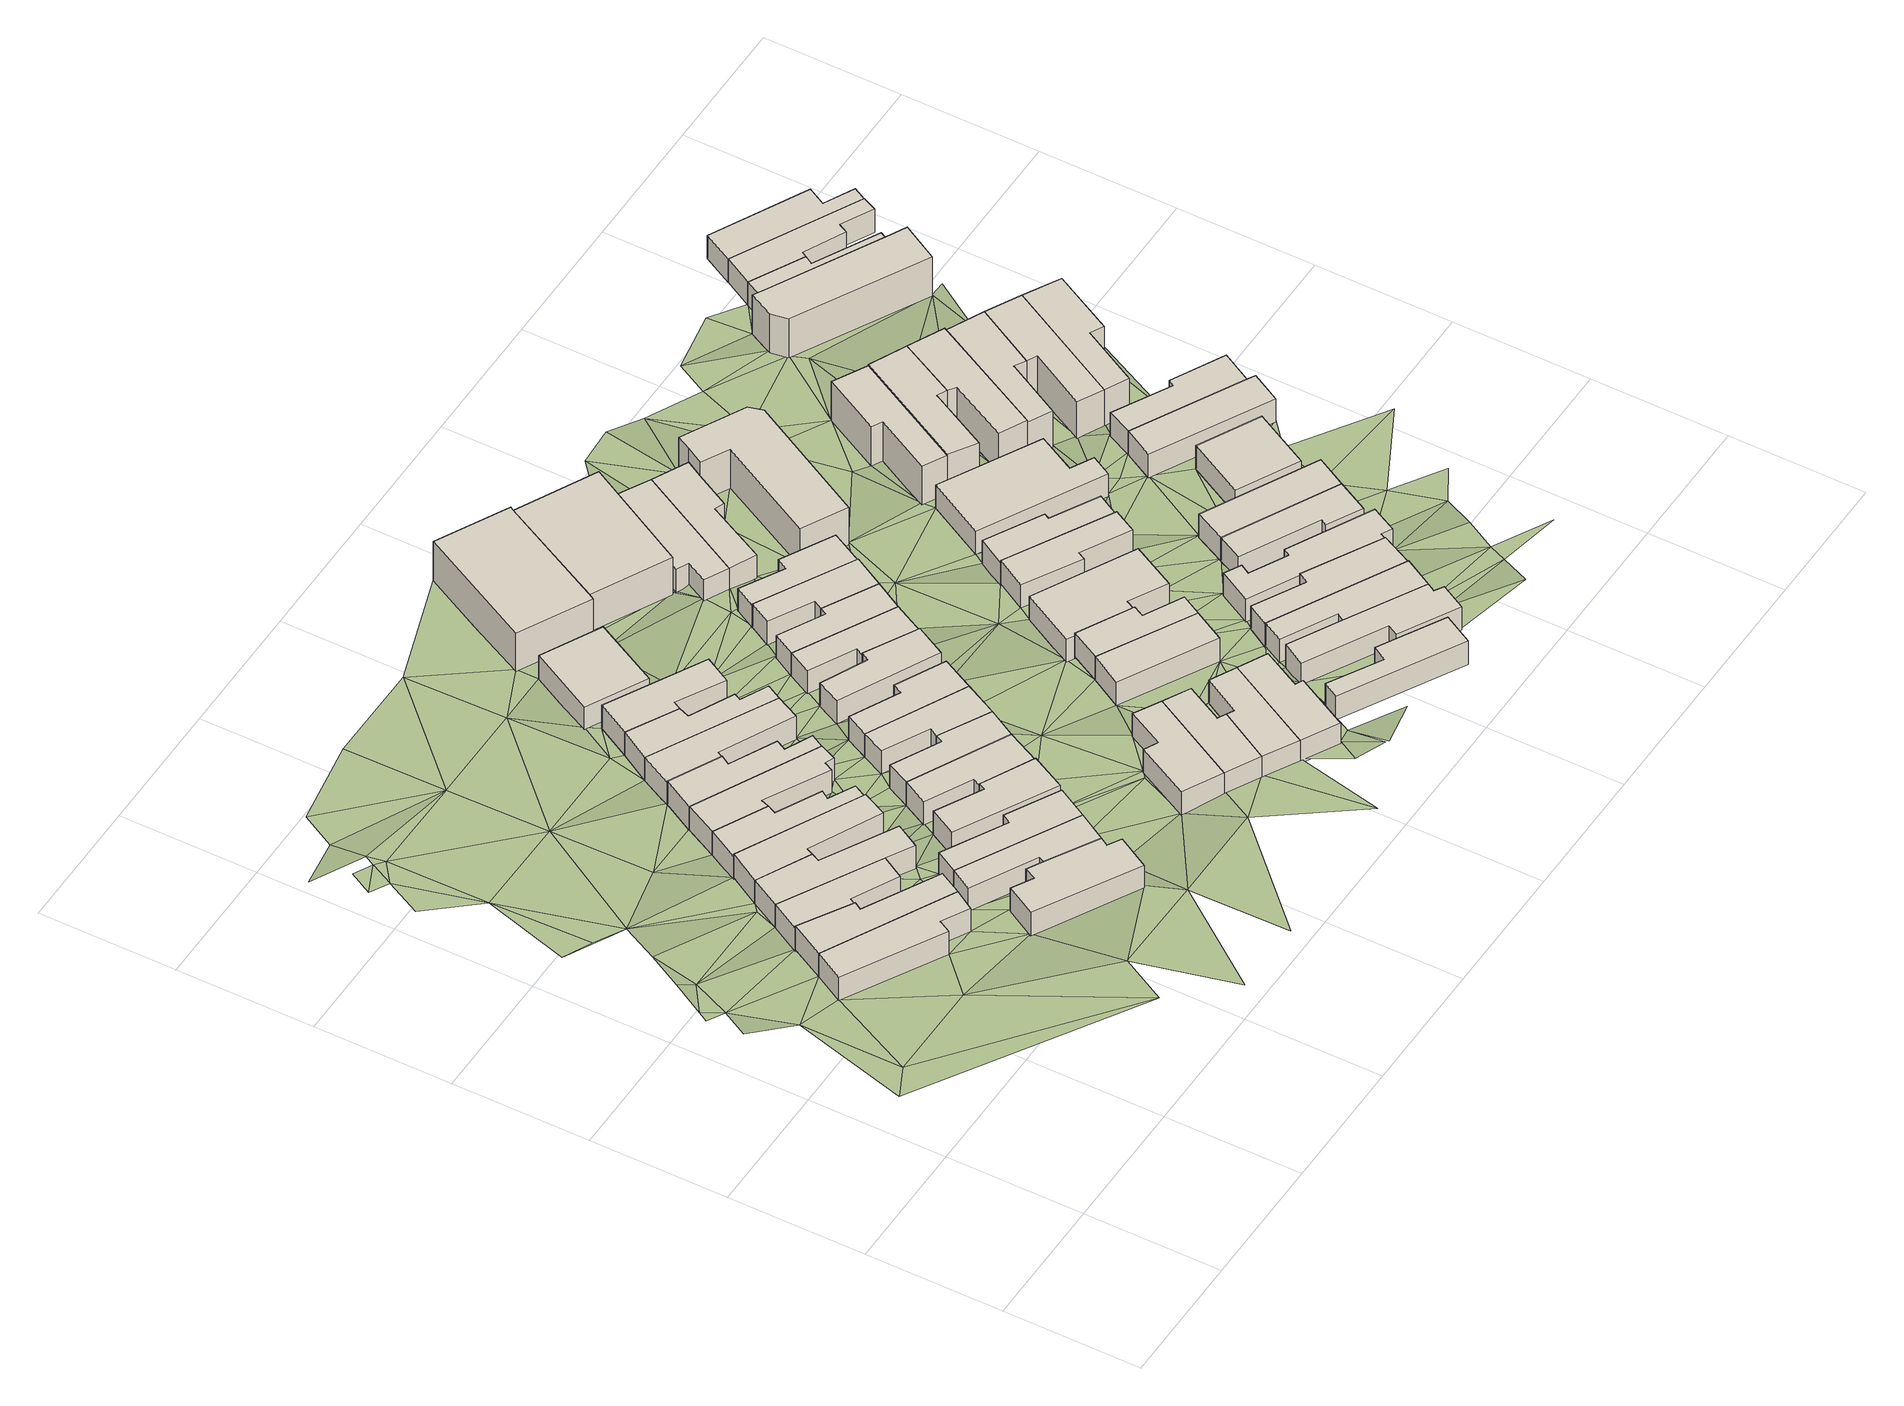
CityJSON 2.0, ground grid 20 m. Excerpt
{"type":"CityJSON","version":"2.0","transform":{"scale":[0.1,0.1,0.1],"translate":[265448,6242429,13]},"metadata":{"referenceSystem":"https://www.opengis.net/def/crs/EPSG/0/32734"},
"CityObjects":{
"building1":{"type":"Building","attributes":{"address":"87 Fenton Road Salt River Cape Town","building":"house","building:levels":1,"building_height":4.1,"plus_code":"4FRW3F97+535","ground_height":16.59,"roof_height":20.69},"geometry":[{"type":"Solid","lod":"1","boundaries":[[[[0,1,2,3]],[[1,4,5,2]],[[4,6,7,5]],[[6,8,9,7]],[[8,10,11,9]],[[10,0,3,11]],[[3,2,5,7,9,11]],[[10,8,6,4,1,0]]]]}]},
"building2":{"type":"Building","attributes":{"address":"85 Fenton Road Salt River Cape Town","building":"house","building:levels":1,"building_height":4.1,"plus_code":"4FRW3F97+546","ground_height":16.59,"roof_height":20.69},"geometry":[{"type":"Solid","lod":"1","boundaries":[[[[1,0,3,2]],[[0,12,13,3]],[[12,14,15,13]],[[14,16,17,15]],[[16,18,19,17]],[[18,1,2,19]],[[2,3,13,15,17,19]],[[18,16,14,12,0,1]]]]}]},
"building3":{"type":"Building","attributes":{"address":"83 Fenton Road Salt River Cape Town","building":"house","building:levels":1,"building_height":4.1,"plus_code":"4FRW3F97+54J","ground_height":16.18,"roof_height":20.28},"geometry":[{"type":"Solid","lod":"1","boundaries":[[[[20,21,22,23]],[[21,24,25,22]],[[24,26,27,25]],[[26,28,29,27]],[[28,30,31,29]],[[30,20,23,31]],[[23,22,25,27,29,31]],[[30,28,26,24,21,20]]]]}]},
"building4":{"type":"Building","attributes":{"address":"81 Fenton Road Salt River Cape Town","building":"house","building:levels":1,"building_height":4.1,"plus_code":"4FRW3F97+54V","ground_height":16.18,"roof_height":20.28},"geometry":[{"type":"Solid","lod":"1","boundaries":[[[[30,28,29,31]],[[28,32,33,29]],[[32,34,35,33]],[[34,36,37,35]],[[36,38,39,37]],[[38,40,41,39]],[[40,30,31,41]],[[31,29,33,35,37,39,41]],[[40,38,36,34,32,28,30]]]]}]},
"building5":{"type":"Building","attributes":{"address":"79 Fenton Road Salt River Cape Town","building":"house","building:levels":1,"building_height":4.1,"plus_code":"4FRW3F97+648","ground_height":16.18,"roof_height":20.28},"geometry":[{"type":"Solid","lod":"1","boundaries":[[[[40,38,39,41]],[[38,42,43,39]],[[42,44,45,43]],[[44,46,47,45]],[[46,48,49,47]],[[48,40,41,49]],[[41,39,43,45,47,49]],[[48,46,44,42,38,40]]]]}]},
"building6":{"type":"Building","attributes":{"address":"Goldsmith Road Salt River Cape Town","building":"house","building:levels":1,"building_height":4.1,"plus_code":"4FRW3F97+35W","ground_height":16.26,"roof_height":20.36},"geometry":[{"type":"Solid","lod":"1","boundaries":[[[[50,51,52,53]],[[51,54,55,52]],[[54,56,57,55]],[[56,58,59,57]],[[58,60,61,59]],[[60,62,63,61]],[[62,64,65,63]],[[64,66,67,65]],[[66,50,53,67]],[[53,52,55,57,59,61,63,65,67]],[[66,64,62,60,58,56,54,51,50]]]]}]},
"building7":{"type":"Building","attributes":{"address":"77 Fenton Road Salt River Cape Town","building":"house","building:levels":1,"building_height":4.1,"plus_code":"4FRW3F97+64Q","ground_height":15.74,"roof_height":19.84},"geometry":[{"type":"Solid","lod":"1","boundaries":[[[[68,69,70,71]],[[69,72,73,70]],[[72,74,75,73]],[[74,76,77,75]],[[76,78,79,77]],[[78,80,81,79]],[[80,82,83,81]],[[82,68,71,83]],[[71,70,73,75,77,79,81,83]],[[82,80,78,76,74,72,69,68]]]]}]},
"building8":{"type":"Building","attributes":{"address":"Goldsmith Road Salt River Cape Town","building":"house","building:levels":1,"building_height":4.1,"plus_code":"4FRW3F97+45G","ground_height":16.26,"roof_height":20.36},"geometry":[{"type":"Solid","lod":"1","boundaries":[[[[50,84,85,53]],[[84,86,87,85]],[[86,88,89,87]],[[88,90,91,89]],[[90,51,52,91]],[[51,50,53,52]],[[53,85,87,89,91,52]],[[51,90,88,86,84,50]]]]}]},
"building9":{"type":"Building","attributes":{"address":"Goldsmith Road Salt River Cape Town","building":"house","building:levels":1,"building_height":4.1,"plus_code":"4FRW3F97+45Q","ground_height":16.26,"roof_height":20.36},"geometry":[{"type":"Solid","lod":"1","boundaries":[[[[86,84,85,87]],[[84,92,93,85]],[[92,94,95,93]],[[94,96,97,95]],[[96,98,99,97]],[[98,86,87,99]],[[87,85,93,95,97,99]],[[98,96,94,92,84,86]]]]}]},
"building10":{"type":"Building","attributes":{"address":"75 Fenton Road Salt River Cape Town","building":"house","building:levels":1,"building_height":4.1,"plus_code":"4FRW3F97+752","ground_height":15.74,"roof_height":19.84},"geometry":[{"type":"Solid","lod":"1","boundaries":[[[[100,82,83,101]],[[82,80,81,83]],[[80,102,103,81]],[[102,104,105,103]],[[104,106,107,105]],[[106,108,109,107]],[[108,110,111,109]],[[110,100,101,111]],[[101,83,81,103,105,107,109,111]],[[110,108,106,104,102,80,82,100]]]]}]},
"building11":{"type":"Building","attributes":{"address":"73 Fenton Road Salt River Cape Town","building":"house","building:levels":1,"building_height":4.1,"plus_code":"4FRW3F97+756","ground_height":15.64,"roof_height":19.74},"geometry":[{"type":"Solid","lod":"1","boundaries":[[[[112,113,114,115]],[[113,116,117,114]],[[116,118,119,117]],[[118,120,121,119]],[[120,122,123,121]],[[122,124,125,123]],[[124,126,127,125]],[[126,112,115,127]],[[115,114,117,119,121,123,125,127]],[[126,124,122,120,118,116,113,112]]]]}]},
"building12":{"type":"Building","attributes":{"address":"80 Goldsmith Road Salt River Cape Town","building":"house","building:levels":1,"building_height":4.1,"plus_code":"4FRW3F97+562","ground_height":16.26,"roof_height":20.36},"geometry":[{"type":"Solid","lod":"1","boundaries":[[[[128,129,130,131]],[[129,132,133,130]],[[132,134,135,133]],[[134,136,137,135]],[[136,138,139,137]],[[138,128,131,139]],[[131,130,133,135,137,139]],[[138,136,134,132,129,128]]]]}]},
"building13":{"type":"Building","attributes":{"address":"71 Fenton Road Salt River Cape Town","building":"house","building:levels":1,"building_height":4.1,"plus_code":"4FRW3F97+75M","ground_height":15.36,"roof_height":19.46},"geometry":[{"type":"Solid","lod":"1","boundaries":[[[[140,141,142,143]],[[141,144,145,142]],[[144,146,147,145]],[[146,148,149,147]],[[148,150,151,149]],[[150,140,143,151]],[[143,142,145,147,149,151]],[[150,148,146,144,141,140]]]]}]},
"building14":{"type":"Building","attributes":{"address":"78 Goldsmith Road Salt River Cape Town","building":"house","building:levels":1,"building_height":4.1,"plus_code":"4FRW3F97+56F","ground_height":16.01,"roof_height":20.11},"geometry":[{"type":"Solid","lod":"1","boundaries":[[[[152,153,154,155]],[[153,156,157,154]],[[156,158,159,157]],[[158,160,161,159]],[[160,162,163,161]],[[162,152,155,163]],[[155,154,157,159,161,163]],[[162,160,158,156,153,152]]]]}]},
"building15":{"type":"Building","attributes":{"address":"69 Fenton Road Salt River Cape Town","building":"house","building:levels":1,"building_height":4.1,"plus_code":"4FRW3F97+75W","ground_height":15.36,"roof_height":19.46},"geometry":[{"type":"Solid","lod":"1","boundaries":[[[[150,148,149,151]],[[148,164,165,149]],[[164,166,167,165]],[[166,168,169,167]],[[168,170,171,169]],[[170,172,173,171]],[[172,174,175,173]],[[174,150,151,175]],[[151,149,165,167,169,171,173,175]],[[174,172,170,168,166,164,148,150]]]]}]},
"building16":{"type":"Building","attributes":{"address":"76 Goldsmith Road Salt River Cape Town","building":"house","building:levels":1,"building_height":4.1,"plus_code":"4FRW3F97+56W","ground_height":16.01,"roof_height":20.11},"geometry":[{"type":"Solid","lod":"1","boundaries":[[[[153,176,177,154]],[[176,178,179,177]],[[178,180,181,179]],[[180,182,183,181]],[[182,156,157,183]],[[156,153,154,157]],[[154,177,179,181,183,157]],[[156,182,180,178,176,153]]]]}]},
"building17":{"type":"Building","attributes":{"address":"67 Fenton Road Salt River Cape Town","building":"house","building:levels":1,"building_height":4.1,"plus_code":"4FRW3F97+859","ground_height":15.36,"roof_height":19.46},"geometry":[{"type":"Solid","lod":"1","boundaries":[[[[174,172,173,175]],[[172,184,185,173]],[[184,186,187,185]],[[186,188,189,187]],[[188,190,191,189]],[[190,174,175,191]],[[175,173,185,187,189,191]],[[190,188,186,184,172,174]]]]}]},
"building18":{"type":"Building","attributes":{"address":"74 Goldsmith Road Salt River Cape Town","building":"house","building:levels":1,"building_height":4.1,"plus_code":"4FRW3F97+665","ground_height":16.01,"roof_height":20.11},"geometry":[{"type":"Solid","lod":"1","boundaries":[[[[176,192,193,177]],[[192,194,195,193]],[[194,196,197,195]],[[196,198,199,197]],[[198,178,179,199]],[[178,176,177,179]],[[177,193,195,197,199,179]],[[178,198,196,194,192,176]]]]}]},
"building19":{"type":"Building","attributes":{"address":"65 Fenton Road Salt River Cape Town","building":"house","building:levels":1,"building_height":4.1,"plus_code":"4FRW3F97+955","ground_height":14.76,"roof_height":18.86},"geometry":[{"type":"Solid","lod":"1","boundaries":[[[[200,201,202,203]],[[201,204,205,202]],[[204,206,207,205]],[[206,200,203,207]],[[203,202,205,207]],[[206,204,201,200]]]]}]},
"building20":{"type":"Building","attributes":{"address":"29 Dryden Street Salt River Cape Town","building":"house","building:levels":1,"building_height":4.1,"plus_code":"4FRW3F97+37W","ground_height":16.03,"roof_height":20.13},"geometry":[{"type":"Solid","lod":"1","boundaries":[[[[208,209,210,211]],[[209,212,213,210]],[[212,214,215,213]],[[214,216,217,215]],[[216,218,219,217]],[[218,208,211,219]],[[211,210,213,215,217,219]],[[218,216,214,212,209,208]]]]}]},
"building21":{"type":"Building","attributes":{"address":"72 Goldsmith Road Salt River Cape Town","building":"house","building:levels":1,"building_height":4.1,"plus_code":"4FRW3F97+67C","ground_height":16.01,"roof_height":20.11},"geometry":[{"type":"Solid","lod":"1","boundaries":[[[[192,220,221,193]],[[220,222,223,221]],[[222,224,225,223]],[[224,226,227,225]],[[226,194,195,227]],[[194,192,193,195]],[[193,221,223,225,227,195]],[[194,226,224,222,220,192]]]]}]},
"building22":{"type":"Building","attributes":{"address":"31 Dryden Street Salt River Cape Town","building":"house","building:levels":1,"building_height":4.1,"plus_code":"4FRW3F97+38R","ground_height":16.03,"roof_height":20.13},"geometry":[{"type":"Solid","lod":"1","boundaries":[[[[208,228,229,211]],[[228,230,231,229]],[[230,232,233,231]],[[232,234,235,233]],[[234,209,210,235]],[[209,208,211,210]],[[211,229,231,233,235,210]],[[209,234,232,230,228,208]]]]}]},
"building23":{"type":"Building","attributes":{"address":"70 Goldsmith Road Salt River Cape Town","building":"house","building:levels":1,"building_height":4.1,"plus_code":"4FRW3F97+67V","ground_height":15.64,"roof_height":19.74},"geometry":[{"type":"Solid","lod":"1","boundaries":[[[[236,237,238,239]],[[237,240,241,238]],[[240,242,243,241]],[[242,244,245,243]],[[244,246,247,245]],[[246,236,239,247]],[[239,238,241,243,245,247]],[[246,244,242,240,237,236]]]]}]},
"building24":{"type":"Building","attributes":{"address":"33 Dryden Street Salt River Cape Town","building":"house","building:levels":1,"building_height":4.1,"plus_code":"4FRW3F97+38G","ground_height":16.03,"roof_height":20.13},"geometry":[{"type":"Solid","lod":"1","boundaries":[[[[228,248,249,229]],[[248,250,251,249]],[[250,252,253,251]],[[252,254,255,253]],[[254,230,231,255]],[[230,228,229,231]],[[229,249,251,253,255,231]],[[230,254,252,250,248,228]]]]}]},
"building25":{"type":"Building","attributes":{"address":"68 Goldsmith Road Salt River Cape Town","building":"house","building:levels":1,"building_height":4.1,"plus_code":"4FRW3F97+778","ground_height":15.24,"roof_height":19.34},"geometry":[{"type":"Solid","lod":"1","boundaries":[[[[256,257,258,259]],[[257,260,261,258]],[[260,262,263,261]],[[262,264,265,263]],[[264,266,267,265]],[[266,256,259,267]],[[259,258,261,263,265,267]],[[266,264,262,260,257,256]]]]}]},
"building26":{"type":"Building","attributes":{"address":"Fenton Mews 46 Fenton Road Salt River Cape Town","building":"apartments","building:levels":2,"building:flats":"4","building_height":6.9,"plus_code":"4FRW3F97+C68","ground_height":14.24,"roof_height":21.14},"geometry":[{"type":"Solid","lod":"1","boundaries":[[[[268,269,270,271]],[[269,272,273,270]],[[272,274,275,273]],[[274,276,277,275]],[[276,278,279,277]],[[278,268,271,279]],[[271,270,273,275,277,279]],[[278,276,274,272,269,268]]]]}]},
"building27":{"type":"Building","attributes":{"address":"35 Dryden Street Salt River Cape Town","building":"house","building:levels":1,"building_height":4.1,"plus_code":"4FRW3F97+39C","ground_height":16,"roof_height":20.1},"geometry":[{"type":"Solid","lod":"1","boundaries":[[[[248,280,281,249]],[[280,282,283,281]],[[282,284,285,283]],[[284,286,287,285]],[[286,250,251,287]],[[250,248,249,251]],[[249,281,283,285,287,251]],[[250,286,284,282,280,248]]]]}]},
"building28":{"type":"Building","attributes":{"address":"66 Goldsmith Road Salt River Cape Town","building":"house","building:levels":1,"building_height":4.1,"plus_code":"4FRW3F97+77H","ground_height":15.24,"roof_height":19.34},"geometry":[{"type":"Solid","lod":"1","boundaries":[[[[257,288,289,258]],[[288,290,291,289]],[[290,292,293,291]],[[292,294,295,293]],[[294,260,261,295]],[[260,257,258,261]],[[258,289,291,293,295,261]],[[260,294,292,290,288,257]]]]}]},
"building29":{"type":"Building","attributes":{"address":"73 Goldsmith Road Salt River Cape Town","building":"house","building:levels":1,"building_height":4.1,"plus_code":"4FRW3F97+49J","ground_height":16,"roof_height":20.1},"geometry":[{"type":"Solid","lod":"1","boundaries":[[[[296,297,298,299]],[[297,300,301,298]],[[300,302,303,301]],[[302,296,299,303]],[[299,298,301,303]],[[302,300,297,296]]]]}]},
"building30":{"type":"Building","attributes":{"address":"64 Goldsmith Road Salt River Cape Town","building":"house","building:levels":1,"building_height":4.1,"plus_code":"4FRW3F97+78R","ground_height":15.24,"roof_height":19.34},"geometry":[{"type":"Solid","lod":"1","boundaries":[[[[288,304,305,289]],[[304,306,307,305]],[[306,308,309,307]],[[308,310,311,309]],[[310,290,291,311]],[[290,288,289,291]],[[289,305,307,309,311,291]],[[290,310,308,306,304,288]]]]}]},
"building31":{"type":"Building","attributes":{"address":"48 Fenton Road Salt River Cape Town","building":"yes","building:levels":2,"building_height":6.9,"plus_code":"4FRW3F97+97W","ground_height":14.1,"roof_height":21},"geometry":[{"type":"Solid","lod":"1","boundaries":[[[[312,313,314,315]],[[313,316,317,314]],[[316,318,319,317]],[[318,312,315,319]],[[315,314,317,319]],[[318,316,313,312]]]]}]},
"building32":{"type":"Building","attributes":{"address":"71 Goldsmith Road Salt River Cape Town","building":"house","building:levels":1,"building_height":4.1,"plus_code":"4FRW3F97+49V","ground_height":16,"roof_height":20.1},"geometry":[{"type":"Solid","lod":"1","boundaries":[[[[320,296,299,321]],[[296,302,303,299]],[[302,322,323,303]],[[322,324,325,323]],[[324,326,327,325]],[[326,320,321,327]],[[321,299,303,323,325,327]],[[326,324,322,302,296,320]]]]}]},
"building33":{"type":"Building","attributes":{"address":"62 Goldsmith Road Salt River Cape Town","building":"house","building:levels":1,"building_height":4.1,"plus_code":"4FRW3F97+883","ground_height":14.9,"roof_height":19},"geometry":[{"type":"Solid","lod":"1","boundaries":[[[[328,329,330,331]],[[329,332,333,330]],[[332,334,335,333]],[[334,336,337,335]],[[336,338,339,337]],[[338,328,331,339]],[[331,330,333,335,337,339]],[[338,336,334,332,329,328]]]]}]},
"building34":{"type":"Building","attributes":{"address":"Kingsley Road Salt River Cape Town","building":"house","building:levels":1,"building_height":4.1,"plus_code":"4FRW3F97+2CM","ground_height":16.42,"roof_height":20.52},"geometry":[{"type":"Solid","lod":"1","boundaries":[[[[340,341,342,343]],[[341,344,345,342]],[[344,346,347,345]],[[346,348,349,347]],[[348,350,351,349]],[[350,340,343,351]],[[343,342,345,347,349,351]],[[350,348,346,344,341,340]]]]}]},
"building35":{"type":"Building","attributes":{"address":"50 Fenton Road Salt River Cape Town","building":"house","building:levels":1,"building_height":4.1,"plus_code":"4FRW3F97+98C","ground_height":14.62,"roof_height":18.72},"geometry":[{"type":"Solid","lod":"1","boundaries":[[[[352,353,354,355]],[[353,356,357,354]],[[356,358,359,357]],[[358,360,361,359]],[[360,362,363,361]],[[362,352,355,363]],[[355,354,357,359,361,363]],[[362,360,358,356,353,352]]]]}]},
"building36":{"type":"Building","attributes":{"address":"67 Goldsmith Road Salt River Cape Town","building":"house","building:levels":1,"building_height":4.1,"plus_code":"4FRW3F97+59V","ground_height":15.48,"roof_height":19.58},"geometry":[{"type":"Solid","lod":"1","boundaries":[[[[364,365,366,367]],[[365,368,369,366]],[[368,370,371,369]],[[370,372,373,371]],[[372,374,375,373]],[[374,376,377,375]],[[376,364,367,377]],[[367,366,369,371,373,375,377]],[[376,374,372,370,368,365,364]]]]}]},
"building37":{"type":"Building","attributes":{"address":"82 Kingsley Road Salt River Cape Town","building":"house","building:levels":1,"building_height":4.1,"plus_code":"4FRW3F97+3C7","ground_height":16,"roof_height":20.1},"geometry":[{"type":"Solid","lod":"1","boundaries":[[[[378,379,380,381]],[[379,382,383,380]],[[382,384,385,383]],[[384,386,387,385]],[[386,388,389,387]],[[388,390,391,389]],[[390,392,393,391]],[[392,394,395,393]],[[394,378,381,395]],[[381,380,383,385,387,389,391,393,395]],[[394,392,390,388,386,384,382,379,378]]]]}]},
"building38":{"type":"Building","attributes":{"address":"52 Fenton Road Salt River Cape Town","building":"house","building:levels":1,"building_height":4.1,"plus_code":"4FRW3F97+988","ground_height":14.62,"roof_height":18.72},"geometry":[{"type":"Solid","lod":"1","boundaries":[[[[396,352,355,397]],[[352,362,363,355]],[[362,398,399,363]],[[398,400,401,399]],[[400,402,403,401]],[[402,404,405,403]],[[404,396,397,405]],[[397,355,363,399,401,403,405]],[[404,402,400,398,362,352,396]]]]}]},
"building39":{"type":"Building","attributes":{"address":"80 Kingsley Road Salt River Cape Town","building":"house","building:levels":1,"building_height":4.1,"plus_code":"4FRW3F97+3CM","ground_height":16,"roof_height":20.1},"geometry":[{"type":"Solid","lod":"1","boundaries":[[[[406,407,408,409]],[[407,410,411,408]],[[410,412,413,411]],[[412,379,380,413]],[[379,378,381,380]],[[378,406,409,381]],[[409,408,411,413,380,381]],[[378,379,412,410,407,406]]]]}]},
"building40":{"type":"Building","attributes":{"address":"Goldsmith Road Salt River Cape Town","building":"house","building:levels":1,"building_height":4.1,"plus_code":"4FRW3F97+695","ground_height":15.48,"roof_height":19.58},"geometry":[{"type":"Solid","lod":"1","boundaries":[[[[414,415,416,417]],[[415,418,419,416]],[[418,420,421,419]],[[420,422,423,421]],[[422,424,425,423]],[[424,414,417,425]],[[417,416,419,421,423,425]],[[424,422,420,418,415,414]]]]}]},
"building41":{"type":"Building","attributes":{"address":"78 Kingsley Road Salt River Cape Town","building":"house","building:levels":1,"building_height":4.1,"plus_code":"4FRW3F97+3CX","ground_height":15.83,"roof_height":19.93},"geometry":[{"type":"Solid","lod":"1","boundaries":[[[[426,427,428,429]],[[427,430,431,428]],[[430,432,433,431]],[[432,434,435,433]],[[434,436,437,435]],[[436,426,429,437]],[[429,428,431,433,435,437]],[[436,434,432,430,427,426]]]]}]},
"building42":{"type":"Building","attributes":{"address":"Goldsmith Road Salt River Cape Town","building":"house","building:levels":1,"building_height":4.1,"plus_code":"4FRW3F97+6C7","ground_height":14.88,"roof_height":18.98},"geometry":[{"type":"Solid","lod":"1","boundaries":[[[[438,439,440,441]],[[439,442,443,440]],[[442,444,445,443]],[[444,446,447,445]],[[446,448,449,447]],[[448,438,441,449]],[[441,440,443,445,447,449]],[[448,446,444,442,439,438]]]]}]},
"building43":{"type":"Building","attributes":{"address":"Crown Butchery 58 Goldsmith Road Salt River 7925 Salt River, Cape Town","building":"commercial","building:levels":2,"building_height":6.9,"plus_code":"4FRW3F97+89V","ground_height":14.17,"roof_height":21.07},"geometry":[{"type":"Solid","lod":"1","boundaries":[[[[450,451,452,453]],[[451,454,455,452]],[[454,456,457,455]],[[456,458,459,457]],[[458,460,461,459]],[[460,462,463,461]],[[462,464,465,463]],[[464,450,453,465]],[[453,452,455,457,459,461,463,465]],[[464,462,460,458,456,454,451,450]]]]}]},
"building44":{"type":"Building","attributes":{"address":"76 Kingsley Road Salt River Cape Town","building":"house","building:levels":1,"building_height":4.1,"plus_code":"4FRW3F97+4F6","ground_height":15.47,"roof_height":19.57},"geometry":[{"type":"Solid","lod":"1","boundaries":[[[[466,467,468,469]],[[467,470,471,468]],[[470,472,473,471]],[[472,474,475,473]],[[474,476,477,475]],[[476,478,479,477]],[[478,480,481,479]],[[480,482,483,481]],[[482,484,485,483]],[[484,486,487,485]],[[486,466,469,487]],[[469,468,471,473,475,477,479,481,483,485,487]],[[486,484,482,480,478,476,474,472,470,467,466]]]]}]},
"building45":{"type":"Building","attributes":{"address":"61 Goldsmith Road Salt River Cape Town","building":"house","building:levels":1,"building_height":4.1,"plus_code":"4FRW3F97+6CP","ground_height":14.88,"roof_height":18.98},"geometry":[{"type":"Solid","lod":"1","boundaries":[[[[488,489,490,491]],[[489,492,493,490]],[[492,494,495,493]],[[494,496,497,495]],[[496,498,499,497]],[[498,488,491,499]],[[491,490,493,495,497,499]],[[498,496,494,492,489,488]]]]}]},
"building46":{"type":"Building","attributes":{"address":"74 Kingsley Road Salt River Cape Town","building":"house","building:levels":1,"building_height":4.1,"plus_code":"4FRW3F97+4FG","ground_height":15.47,"roof_height":19.57},"geometry":[{"type":"Solid","lod":"1","boundaries":[[[[500,501,502,503]],[[501,504,505,502]],[[504,506,507,505]],[[506,508,509,507]],[[508,510,511,509]],[[510,500,503,511]],[[503,502,505,507,509,511]],[[510,508,506,504,501,500]]]]}]},
"building47":{"type":"Building","attributes":{"address":"72 Kingsley Road Salt River Cape Town","building":"house","building:levels":1,"building_height":4.1,"plus_code":"4FRW3F97+4FW","ground_height":15.47,"roof_height":19.57},"geometry":[{"type":"Solid","lod":"1","boundaries":[[[[501,500,503,502]],[[500,512,513,503]],[[512,514,515,513]],[[514,501,502,515]],[[502,503,513,515]],[[514,512,500,501]]]]}]},
"building48":{"type":"Building","attributes":{"address":"60 Pope Street Salt River Cape Town","building":"house","building:levels":2,"building_height":6.9,"plus_code":"4FRW3F97+8C4","ground_height":14.45,"roof_height":21.35},"geometry":[{"type":"Solid","lod":"1","boundaries":[[[[516,517,518,519]],[[517,520,521,518]],[[520,522,523,521]],[[522,524,525,523]],[[524,526,527,525]],[[526,516,519,527]],[[519,518,521,523,525,527]],[[526,524,522,520,517,516]]]]}]},
"building49":{"type":"Building","attributes":{"address":"62 Pope Street Salt River Cape Town","building":"house","building:levels":2,"building_height":6.9,"plus_code":"4FRW3F97+8F6","ground_height":14.57,"roof_height":21.47},"geometry":[{"type":"Solid","lod":"1","boundaries":[[[[528,529,530,531]],[[529,532,533,530]],[[532,534,535,533]],[[534,536,537,535]],[[536,538,539,537]],[[538,528,531,539]],[[531,530,533,535,537,539]],[[538,536,534,532,529,528]]]]}]},
"building50":{"type":"Building","attributes":{"address":"70 Kingsley Road Salt River Cape Town","building":"house","building:levels":1,"building_height":4.1,"plus_code":"4FRW3F97+5G6","ground_height":15.42,"roof_height":19.52},"geometry":[{"type":"Solid","lod":"1","boundaries":[[[[540,541,542,543]],[[541,544,545,542]],[[544,546,547,545]],[[546,540,543,547]],[[543,542,545,547]],[[546,544,541,540]]]]}]},
"building51":{"type":"Building","attributes":{"address":"64 Pope Street Salt River Cape Town","building":"house","building:levels":2,"building_height":6.9,"plus_code":"4FRW3F97+7FM","ground_height":14.57,"roof_height":21.47},"geometry":[{"type":"Solid","lod":"1","boundaries":[[[[548,528,531,549]],[[528,538,539,531]],[[538,550,551,539]],[[550,552,553,551]],[[552,554,555,553]],[[554,548,549,555]],[[549,531,539,551,553,555]],[[554,552,550,538,528,548]]]]}]},
"building52":{"type":"Building","attributes":{"address":"68 Kingsley Road Salt River Cape Town","building":"house","building:levels":1,"building_height":4.1,"plus_code":"4FRW3F97+5GV","ground_height":15.15,"roof_height":19.25},"geometry":[{"type":"Solid","lod":"1","boundaries":[[[[556,557,558,559]],[[557,560,561,558]],[[560,562,563,561]],[[562,564,565,563]],[[564,556,559,565]],[[559,558,561,563,565]],[[564,562,560,557,556]]]]}]},
"building53":{"type":"Building","attributes":{"address":"66 Pope Street Salt River Cape Town","building":"house","building:levels":2,"building_height":6.9,"plus_code":"4FRW3F97+7GR","ground_height":14.23,"roof_height":21.13},"geometry":[{"type":"Solid","lod":"1","boundaries":[[[[566,567,568,569]],[[567,570,571,568]],[[570,572,573,571]],[[572,574,575,573]],[[574,576,577,575]],[[576,566,569,577]],[[569,568,571,573,575,577]],[[576,574,572,570,567,566]]]]}]},
"building54":{"type":"Building","attributes":{"address":"66 Kingsley Road Salt River Cape Town","building":"house","building:levels":1,"building_height":4.1,"plus_code":"4FRW3F97+6G4","ground_height":15.15,"roof_height":19.25},"geometry":[{"type":"Solid","lod":"1","boundaries":[[[[578,579,580,581]],[[579,582,583,580]],[[582,584,585,583]],[[584,557,558,585]],[[557,556,559,558]],[[556,578,581,559]],[[581,580,583,585,558,559]],[[556,557,584,582,579,578]]]]}]},
"building55":{"type":"Building","attributes":{"address":"68 Pope Street Salt River Cape Town","building":"house","building:levels":2,"building_height":6.9,"plus_code":"4FRW3F97+7G3","ground_height":14.23,"roof_height":21.13},"geometry":[{"type":"Solid","lod":"1","boundaries":[[[[586,566,569,587]],[[566,576,577,569]],[[576,588,589,577]],[[588,590,591,589]],[[590,592,593,591]],[[592,586,587,593]],[[587,569,577,589,591,593]],[[592,590,588,576,566,586]]]]}]},
"building56":{"type":"Building","attributes":{"address":"70 Pope Street Salt River Cape Town","building":"house","building:levels":2,"building_height":6.9,"plus_code":"4FRW3F97+7GH","ground_height":14.23,"roof_height":21.13},"geometry":[{"type":"Solid","lod":"1","boundaries":[[[[586,592,593,587]],[[592,594,595,593]],[[594,596,597,595]],[[596,598,599,597]],[[598,600,601,599]],[[600,586,587,601]],[[587,593,595,597,599,601]],[[600,598,596,594,592,586]]]]}]},
"building57":{"type":"Building","attributes":{"address":"59A Goldsmith Road Salt River Cape Town","building":"retail","building:levels":2,"building_height":6.9,"plus_code":"4FRW3F97+9GF","ground_height":13.59,"roof_height":20.49},"geometry":[{"type":"Solid","lod":"1","boundaries":[[[[602,603,604,605]],[[603,606,607,604]],[[606,608,609,607]],[[608,610,611,609]],[[610,612,613,611]],[[612,614,615,613]],[[614,602,605,615]],[[605,604,607,609,611,613,615]],[[614,612,610,608,606,603,602]]]]}]},
"building58":{"type":"Building","attributes":{"address":"59 Goldsmith Road Salt River Cape Town","building":"house","building:levels":1,"building_height":4.1,"plus_code":"4FRW3F97+9GW","ground_height":13.46,"roof_height":17.56},"geometry":[{"type":"Solid","lod":"1","boundaries":[[[[616,617,618,619]],[[617,620,621,618]],[[620,622,623,621]],[[622,624,625,623]],[[624,626,627,625]],[[626,616,619,627]],[[619,618,621,623,625,627]],[[626,624,622,620,617,616]]]]}]},
"building59":{"type":"Building","attributes":{"address":"57 Goldsmith Road Salt River Cape Town","building":"house","building:levels":1,"building_height":4.1,"plus_code":"4FRW3F97+CG8","ground_height":13.46,"roof_height":17.56},"geometry":[{"type":"Solid","lod":"1","boundaries":[[[[628,629,630,631]],[[629,616,619,630]],[[616,626,627,619]],[[626,632,633,627]],[[632,634,635,633]],[[634,636,637,635]],[[636,638,639,637]],[[638,628,631,639]],[[631,630,619,627,633,635,637,639]],[[638,636,634,632,626,616,629,628]]]]}]},
"building60":{"type":"Building","attributes":{"address":"53 Goldsmith Road Salt River Cape Town","building":"house","building:levels":1,"building_height":4.1,"plus_code":"4FRW3F97+CGH","ground_height":13.38,"roof_height":17.48},"geometry":[{"type":"Solid","lod":"1","boundaries":[[[[640,641,642,643]],[[641,644,645,642]],[[644,646,647,645]],[[646,648,649,647]],[[648,650,651,649]],[[650,640,643,651]],[[643,642,645,647,649,651]],[[650,648,646,644,641,640]]]]}]},
"terrain1":{"type":"TINRelief","geometry":[{"type":"CompositeSurface","lod":"1","boundaries":[[[652,653,654]],[[655,653,656]],[[657,658,656]],[[654,659,652]],[[653,652,660]],[[657,656,661]],[[662,657,661]],[[656,653,1]],[[660,652,663]],[[1,653,660]],[[664,662,661]],[[18,661,656]],[[659,663,652]],[[656,1,18]],[[665,666,667]],[[667,666,668]],[[664,661,669]],[[6,660,663]],[[665,668,666]],[[18,30,661]],[[670,668,671]],[[665,664,669]],[[661,30,669]],[[671,672,673]],[[673,672,674]],[[671,668,675]],[[659,676,663]],[[675,672,671]],[[677,678,679]],[[663,680,6]],[[665,669,40]],[[672,675,678]],[[681,668,665]],[[676,680,663]],[[30,40,669]],[[6,10,8]],[[665,40,48]],[[681,675,668]],[[665,48,682]],[[6,680,10]],[[16,14,683]],[[681,665,682]],[[16,683,684]],[[678,675,685]],[[679,678,685]],[[683,14,12]],[[686,0,10]],[[680,687,10]],[[10,687,686]],[[685,688,679]],[[676,689,690]],[[48,82,682]],[[0,686,12]],[[675,681,685]],[[691,680,676]],[[692,12,686]],[[12,693,683]],[[687,694,686]],[[695,683,693]],[[682,82,696]],[[12,692,697]],[[694,687,698]],[[693,12,697]],[[682,699,681]],[[694,90,686]],[[38,36,44]],[[693,700,695]],[[691,676,690]],[[44,42,38]],[[682,696,699]],[[697,700,693]],[[688,685,701]],[[694,702,90]],[[44,36,703]],[[697,704,700]],[[150,681,699]],[[703,700,134]],[[697,96,704]],[[700,704,134]],[[705,706,707]],[[708,685,681]],[[709,707,706]],[[64,691,690]],[[150,710,681]],[[703,711,44]],[[703,134,711]],[[704,96,94]],[[50,66,64]],[[712,690,713]],[[706,714,709]],[[715,706,716]],[[681,710,708]],[[156,46,44]],[[711,156,44]],[[50,64,84]],[[685,717,701]],[[138,704,94]],[[711,134,129]],[[715,46,156]],[[706,715,714]],[[718,64,690]],[[134,132,129]],[[174,710,150]],[[182,715,156]],[[714,715,719]],[[720,711,129]],[[721,120,722]],[[718,84,64]],[[717,685,708]],[[120,723,722]],[[94,92,138]],[[724,714,719]],[[715,196,719]],[[182,196,715]],[[710,174,190]],[[718,690,712]],[[725,708,710]],[[725,710,190]],[[118,116,120]],[[726,723,120]],[[727,719,194]],[[92,84,728]],[[194,719,196]],[[182,178,196]],[[718,728,84]],[[138,92,728]],[[120,116,726]],[[727,226,116]],[[182,180,178]],[[727,194,226]],[[725,190,729]],[[708,725,206]],[[172,170,730]],[[196,178,198]],[[128,138,731]],[[116,226,726]],[[712,732,718]],[[717,708,733]],[[172,186,184]],[[728,731,138]],[[733,708,206]],[[186,172,730]],[[731,728,718]],[[244,726,226]],[[729,190,188]],[[734,732,712]],[[730,735,736]],[[712,737,734]],[[128,738,739]],[[726,242,740]],[[128,731,738]],[[244,242,726]],[[186,730,736]],[[226,222,244]],[[222,226,224]],[[740,741,736]],[[729,188,742]],[[743,739,738]],[[242,741,740]],[[204,729,742]],[[744,731,745]],[[186,736,746]],[[747,734,737]],[[748,733,206]],[[731,744,738]],[[717,733,274]],[[743,738,192]],[[736,741,746]],[[186,749,188]],[[244,222,750]],[[748,206,204]],[[741,242,237]],[[749,186,746]],[[242,240,237]],[[744,297,738]],[[742,188,751]],[[237,752,741]],[[750,222,220]],[[753,754,747]],[[755,188,749]],[[744,209,297]],[[742,756,204]],[[738,757,192]],[[297,296,738]],[[755,758,188]],[[232,230,759]],[[754,753,760]],[[254,759,230]],[[297,209,234]],[[757,220,192]],[[232,759,234]],[[748,204,761]],[[188,758,751]],[[754,760,762]],[[757,738,296]],[[756,742,751]],[[759,254,252]],[[748,761,763]],[[749,764,755]],[[754,762,765]],[[234,759,252]],[[766,764,749]],[[767,754,765]],[[750,220,768]],[[769,762,770]],[[756,761,204]],[[764,771,755]],[[300,297,234]],[[751,758,772]],[[234,252,300]],[[773,767,765]],[[774,750,768]],[[768,220,757]],[[296,320,757]],[[775,767,776]],[[252,250,300]],[[767,773,776]],[[777,751,772]],[[751,777,756]],[[768,257,774]],[[756,778,761]],[[776,286,775]],[[756,779,778]],[[300,250,286]],[[773,780,776]],[[772,781,777]],[[332,772,782]],[[773,783,780]],[[286,776,382]],[[768,757,374]],[[772,332,781]],[[382,410,286]],[[288,257,784]],[[257,768,784]],[[761,778,785]],[[407,300,286]],[[410,407,286]],[[783,786,780]],[[415,768,374]],[[776,780,787]],[[288,784,304]],[[332,788,781]],[[410,382,789]],[[300,790,302]],[[407,790,300]],[[324,322,326]],[[780,786,787]],[[415,414,768]],[[414,784,768]],[[791,269,318]],[[761,785,318]],[[332,329,788]],[[382,792,789]],[[787,786,793]],[[794,326,795]],[[415,374,796]],[[795,326,322]],[[402,781,788]],[[322,302,797]],[[786,341,793]],[[790,797,302]],[[798,304,784]],[[400,781,402]],[[798,329,304]],[[784,414,448]],[[788,329,798]],[[799,322,797]],[[796,374,800]],[[799,795,322]],[[801,797,790]],[[784,448,489]],[[802,793,341]],[[352,318,785]],[[799,803,795]],[[800,795,803]],[[788,804,402]],[[427,797,801]],[[798,784,488]],[[796,800,805]],[[488,784,489]],[[318,352,806]],[[807,803,799]],[[808,809,799]],[[810,489,448]],[[404,402,804]],[[805,800,811]],[[800,803,807]],[[812,808,813]],[[807,799,809]],[[814,815,816]],[[396,817,352]],[[808,812,809]],[[812,813,818]],[[814,819,815]],[[806,352,817]],[[488,820,798]],[[821,814,802]],[[815,819,822]],[[811,800,823]],[[800,807,823]],[[820,824,798]],[[825,489,810]],[[826,827,810]],[[828,809,812]],[[829,811,823]],[[814,830,819]],[[831,806,817]],[[460,798,824]],[[820,488,832]],[[819,833,822]],[[821,830,814]],[[828,812,834]],[[827,825,810]],[[426,822,835]],[[836,832,488]],[[829,825,827]],[[831,817,837]],[[824,820,520]],[[834,812,474]],[[830,833,819]],[[817,462,837]],[[835,838,426]],[[835,822,833]],[[522,520,820]],[[829,823,839]],[[488,840,836]],[[829,839,825]],[[839,823,841]],[[842,834,474]],[[843,462,460]],[[462,843,837]],[[517,460,824]],[[517,824,520]],[[512,841,823]],[[840,844,836]],[[835,833,845]],[[846,847,825]],[[843,460,517]],[[541,841,848]],[[849,847,840]],[[500,842,474]],[[512,848,841]],[[825,839,846]],[[836,844,538]],[[474,835,850]],[[833,830,851]],[[852,837,843]],[[844,840,853]],[[841,541,839]],[[845,850,835]],[[538,536,836]],[[847,846,854]],[[840,847,855]],[[474,856,500]],[[846,839,854]],[[853,840,855]],[[512,857,848]],[[538,844,550]],[[856,474,850]],[[858,855,847]],[[847,854,859]],[[512,500,856]],[[859,858,847]],[[860,843,517]],[[860,852,843]],[[861,857,512]],[[862,839,541]],[[863,517,529]],[[855,858,864]],[[850,865,856]],[[859,866,858]],[[867,868,852]],[[869,857,861]],[[870,855,864]],[[860,517,863]],[[866,859,871]],[[862,541,869]],[[852,860,867]],[[528,863,529]],[[512,856,872]],[[864,858,873]],[[859,874,871]],[[582,874,859]],[[512,872,861]],[[869,861,862]],[[867,606,868]],[[868,606,875]],[[582,579,874]],[[876,871,874]],[[877,871,876]],[[528,878,863]],[[528,548,878]],[[878,860,863]],[[606,879,875]],[[879,606,603]],[[566,880,548]],[[874,881,876]],[[566,586,880]],[[548,880,878]],[[882,878,880]],[[626,883,884]],[[632,626,884]],[[883,885,884]]]}]}
},
"vertices":[
[352,388,36],[169,483,36],[169,483,77],[352,388,77],[145,440,36],[145,440,77],[285,362,36],[285,362,77],[295,380,36],[295,380,77],[334,359,36],[334,359,77],
[370,421,36],[370,421,77],[263,478,36],[263,478,77],[270,489,36],[270,489,77],[196,533,36],[196,533,77],
[196,533,32],[270,489,32],[270,489,73],[196,533,73],[276,499,32],[276,499,73],[342,466,32],[342,466,73],[361,499,32],[361,499,73],[220,576,32],[220,576,73],
[399,477,32],[399,477,73],[419,512,32],[419,512,73],[315,569,32],[315,569,73],[321,581,32],[321,581,73],[244,620,32],[244,620,73],
[325,591,32],[325,591,73],[429,541,32],[429,541,73],[446,577,32],[446,577,73],[271,666,32],[271,666,73],
[527,282,33],[454,324,33],[454,324,74],[527,282,74],[432,336,33],[432,336,74],[423,319,33],[423,319,74],[393,336,33],[393,336,74],[368,292,33],[368,292,74],[512,211,33],[512,211,74],[539,259,33],[539,259,74],[520,270,33],[520,270,74],
[271,666,27],[446,577,27],[446,577,68],[271,666,68],[457,598,27],[457,598,68],[420,617,27],[420,617,68],[428,629,27],[428,629,68],[365,661,27],[365,661,68],[371,674,27],[371,674,68],[296,712,27],[296,712,68],
[551,323,33],[551,323,74],[384,413,33],[384,413,74],[366,381,33],[366,381,74],[458,332,33],[458,332,74],
[576,368,33],[576,368,74],[500,409,33],[500,409,74],[493,396,33],[493,396,74],[402,445,33],[402,445,74],
[320,759,27],[320,759,68],[375,686,27],[375,686,68],[466,638,27],[466,638,68],[473,651,27],[473,651,68],[486,646,27],[486,646,68],[497,670,27],[497,670,68],
[320,759,26],[497,670,26],[497,670,67],[320,759,67],[508,690,26],[508,690,67],[469,708,26],[469,708,67],[477,723,26],[477,723,67],[411,756,26],[411,756,67],[419,769,26],[419,769,67],[346,806,26],[346,806,67],
[608,425,33],[533,463,33],[533,463,74],[608,425,74],[528,453,33],[528,453,74],[462,488,33],[462,488,74],[441,449,33],[441,449,74],[582,374,33],[582,374,74],
[346,806,24],[419,769,24],[419,769,65],[346,806,65],[424,778,24],[424,778,65],[529,726,24],[529,726,65],[546,761,24],[546,761,65],[370,853,24],[370,853,65],
[608,425,30],[632,474,30],[632,474,71],[608,425,71],[492,545,30],[492,545,71],[473,508,30],[473,508,71],[539,474,30],[539,474,71],[533,463,30],[533,463,71],
[558,783,24],[558,783,65],[519,802,24],[519,802,65],[524,812,24],[524,812,65],[461,843,24],[461,843,65],[467,859,24],[467,859,65],[396,897,24],[396,897,65],
[655,515,30],[655,515,71],[582,554,30],[582,554,71],[577,543,30],[577,543,71],[508,578,30],[508,578,71],
[473,870,24],[473,870,65],[540,833,24],[540,833,65],[561,872,24],[561,872,65],[423,946,24],[423,946,65],
[679,563,30],[679,563,71],[540,633,30],[540,633,71],[524,600,30],[524,600,71],[589,566,30],[589,566,71],
[413,966,18],[499,922,18],[499,922,59],[413,966,59],[549,1018,18],[549,1018,59],[464,1062,18],[464,1062,59],
[707,209,30],[778,341,30],[778,341,71],[707,209,71],[740,362,30],[740,362,71],[712,308,30],[712,308,71],[692,318,30],[692,318,71],[651,239,30],[651,239,71],
[703,610,30],[703,610,71],[633,645,30],[633,645,71],[626,631,30],[626,631,71],[556,666,30],[556,666,71],
[756,183,30],[756,183,71],[799,260,30],[799,260,71],[787,266,30],[787,266,71],[816,321,30],[816,321,71],
[740,670,26],[666,710,26],[666,710,67],[740,670,67],[659,698,26],[659,698,67],[593,729,26],[593,729,67],[576,695,26],[576,695,67],[716,625,26],[716,625,67],
[805,156,30],[805,156,71],[877,290,30],[877,290,71],[840,309,30],[840,309,71],[809,254,30],[809,254,71],
[740,670,22],[763,715,22],[763,715,63],[740,670,63],[624,789,22],[624,789,63],[607,756,22],[607,756,63],[672,722,22],[672,722,63],[666,710,22],[666,710,63],
[571,1051,12],[652,1209,12],[652,1209,81],[571,1051,81],[655,1214,12],[655,1214,81],[553,1267,12],[553,1267,81],[464,1095,12],[464,1095,81],[566,1042,12],[566,1042,81],
[857,128,30],[857,128,71],[899,207,30],[899,207,71],[888,212,30],[888,212,71],[918,269,30],[918,269,71],
[786,756,22],[786,756,63],[711,797,22],[711,797,63],[706,787,22],[706,787,63],[642,821,22],[642,821,63],
[804,453,30],[778,407,30],[778,407,71],[804,453,71],[911,335,30],[911,335,71],[936,381,30],[936,381,71],
[811,801,22],[811,801,63],[675,875,22],[675,875,63],[657,843,22],[657,843,63],[718,810,22],[718,810,63],
[652,1209,11],[571,1051,11],[571,1051,80],[652,1209,80],[681,994,11],[681,994,80],[766,1151,11],[766,1151,80],
[827,496,30],[827,496,71],[952,410,30],[952,410,71],[897,439,30],[897,439,71],[905,455,30],[905,455,71],
[811,801,19],[836,848,19],[836,848,60],[811,801,60],[762,888,19],[762,888,60],[753,872,19],[753,872,60],[692,906,19],[692,906,60],[675,875,19],[675,875,60],
[1060,61,34],[1084,105,34],[1084,105,75],[1060,61,75],[991,157,34],[991,157,75],[979,136,34],[979,136,75],[905,178,34],[905,178,75],[891,155,34],[891,155,75],
[807,1099,16],[757,1126,16],[757,1126,57],[807,1099,57],[685,991,16],[685,991,57],[702,983,16],[702,983,57],[686,952,16],[686,952,57],[720,935,16],[720,935,57],
[827,496,25],[905,455,25],[905,455,66],[827,496,66],[913,470,25],[913,470,66],[967,441,25],[967,441,66],[1001,506,25],[1001,506,66],[859,581,25],[859,581,66],[816,502,25],[816,502,66],
[1126,158,30],[1017,218,30],[1017,218,71],[1126,158,71],[943,258,30],[943,258,71],[924,224,30],[924,224,71],[1036,163,30],[1036,163,71],[1028,147,30],[1028,147,71],[1112,101,30],[1112,101,71],[1132,138,30],[1132,138,71],[1119,146,30],[1119,146,71],
[857,1074,16],[857,1074,57],[758,917,16],[758,917,57],[802,1004,16],[802,1004,57],[816,998,16],[816,998,57],[843,1049,16],[843,1049,57],
[1149,200,30],[963,299,30],[963,299,71],[1149,200,71],[947,269,30],[947,269,71],[1023,228,30],[1023,228,71],
[896,644,25],[871,600,25],[871,600,66],[896,644,66],[951,555,25],[951,555,66],[957,566,25],[957,566,66],[1026,528,25],[1026,528,66],[1044,562,25],[1044,562,66],
[1172,247,28],[1062,307,28],[1062,307,69],[1172,247,69],[1054,292,28],[1054,292,69],[982,331,28],[982,331,69],[963,299,28],[963,299,69],[1149,200,28],[1149,200,69],
[896,644,19],[1044,562,19],[1044,562,60],[896,644,60],[1063,596,19],[1063,596,60],[996,633,19],[996,633,60],[1000,641,19],[1000,641,60],[920,685,19],[920,685,60],
[857,1074,12],[843,1049,12],[843,1049,81],[857,1074,81],[882,1028,12],[882,1028,81],[804,882,12],[804,882,81],[868,848,12],[868,848,81],[964,1027,12],[964,1027,81],[958,1048,12],[958,1048,81],[868,1095,12],[868,1095,81],
[1062,307,25],[1172,247,25],[1172,247,66],[1062,307,66],[1177,256,25],[1177,256,66],[1192,248,25],[1192,248,66],[1211,285,25],[1211,285,66],[1092,347,25],[1092,347,66],[1086,337,25],[1086,337,66],[1033,365,25],[1033,365,66],[1041,379,25],[1041,379,66],[1017,392,25],[1017,392,66],[991,344,25],[991,344,66],
[976,785,19],[930,700,19],[930,700,60],[976,785,60],[1102,608,19],[1102,608,60],[1118,638,19],[1118,638,60],[1086,655,19],[1086,655,60],[1115,710,19],[1115,710,60],
[1229,344,25],[1070,426,25],[1070,426,66],[1229,344,66],[1051,390,25],[1051,390,66],[1161,333,25],[1161,333,66],[1156,324,25],[1156,324,66],[1205,298,25],[1205,298,66],
[1253,388,25],[1253,388,66],[1092,471,25],[1092,471,66],
[1096,953,14],[1048,979,14],[1048,979,83],[1096,953,83],[1004,895,14],[1004,895,83],[1019,887,14],[1019,887,83],[975,805,14],[975,805,83],[1008,787,14],[1008,787,83],
[1149,928,16],[1096,953,16],[1096,953,85],[1149,928,85],[1008,787,16],[1008,787,85],[1046,763,16],[1046,763,85],[1092,851,16],[1092,851,85],[1106,844,16],[1106,844,85],
[1283,491,24],[1196,536,24],[1196,536,65],[1283,491,65],[1152,453,24],[1152,453,65],[1239,408,24],[1239,408,65],
[1200,903,16],[1200,903,85],[1117,837,16],[1117,837,85],[1073,750,16],[1073,750,85],[1111,731,16],[1111,731,85],
[1333,542,21],[1178,624,21],[1178,624,62],[1333,542,62],[1155,581,21],[1155,581,62],[1321,493,21],[1321,493,62],[1344,536,21],[1344,536,62],
[1254,877,12],[1200,903,12],[1200,903,81],[1254,877,81],[1111,731,12],[1111,731,81],[1145,714,12],[1145,714,81],[1189,796,12],[1189,796,81],[1205,787,12],[1205,787,81],
[1357,586,21],[1282,625,21],[1282,625,62],[1357,586,62],[1277,616,21],[1277,616,62],[1195,660,21],[1195,660,62],
[1303,851,12],[1303,851,81],[1219,780,12],[1219,780,81],[1174,696,12],[1174,696,81],[1210,677,12],[1210,677,81],
[1243,660,12],[1243,660,81],[1288,744,12],[1288,744,81],[1307,734,12],[1307,734,81],[1354,823,12],[1354,823,81],
[1324,1047,6],[1158,1135,6],[1158,1135,75],[1324,1047,75],[1138,1146,6],[1138,1146,75],[1120,1110,6],[1120,1110,75],[1124,1085,6],[1124,1085,75],[1310,985,6],[1310,985,75],[1340,1039,6],[1340,1039,75],
[1180,1177,5],[1158,1135,5],[1158,1135,46],[1180,1177,46],[1324,1047,5],[1324,1047,46],[1340,1077,5],[1340,1077,46],[1249,1125,5],[1249,1125,46],[1256,1137,5],[1256,1137,46],
[1382,1126,5],[1203,1219,5],[1203,1219,46],[1382,1126,46],[1260,1144,5],[1260,1144,46],[1319,1115,5],[1319,1115,46],[1326,1129,5],[1326,1129,46],[1372,1105,5],[1372,1105,46],
[1203,1219,4],[1382,1126,4],[1382,1126,45],[1203,1219,45],[1392,1145,4],[1392,1145,45],[1349,1167,4],[1349,1167,45],[1363,1193,4],[1363,1193,45],[1227,1263,4],[1227,1263,45],
[82,310,37],[82,460,37],[35,288,37],[33,512,37],[56,552,34],[40,580,34],[32,566,34],[346,92,43],[145,440,37],[82,610,33],[68,630,34],[232,310,36],[96,681,34],[125,736,31],[82,760,31],[41,780,31],[82,910,26],[232,610,32],[23,982,26],[51,1036,24],[69,1071,24],[24,1051,24],[42,1085,24],[82,1060,24],[382,160,43],[1,1125,25],[77,1086,24],[75,1137,21],[368,292,36],[232,910,24],[232,760,27],[342,466,36],[276,499,36],[232,1060,21],[366,381,36],[393,336,36],[103,1188,21],[416,9,47],[532,160,39],[512,211,39],[384,413,36],[382,460,36],[432,336,36],[361,499,36],[320,759,28],[402,445,36],[423,319,36],[346,806,28],[399,477,36],[232,1210,19],[454,324,36],[419,512,36],[441,449,36],[365,661,32],[428,629,32],[371,674,32],[382,1060,20],[375,686,28],[382,910,24],[473,508,33],[682,160,39],[532,10,42],[466,638,30],[457,598,30],[420,617,32],[382,1210,16],[651,239,33],[486,646,30],[539,474,33],[411,756,28],[419,769,28],[424,778,28],[473,651,30],[413,966,24],[529,726,26],[497,670,30],[682,310,33],[499,922,24],[524,812,26],[692,318,33],[707,209,39],[464,1095,18],[756,183,39],[519,802,26],[558,783,26],[775,26,42],[682,460,33],[632,474,33],[546,761,26],[607,756,26],[532,910,24],[655,515,33],[740,362,33],[712,308,33],[624,789,26],[805,156,39],[566,1042,18],[642,821,26],[716,625,30],[682,910,24],[672,722,26],[840,97,39],[857,128,39],[657,843,24],[686,952,24],[816,502,30],[675,875,24],[833,310,30],[882,77,42],[681,994,18],[878,130,39],[571,1051,18],[711,797,26],[891,155,39],[706,787,26],[899,207,39],[833,610,25],[954,88,37],[886,74,42],[718,810,26],[692,906,24],[905,178,39],[740,670,30],[888,212,39],[924,224,37],[720,935,24],[685,991,18],[702,983,24],[983,160,37],[758,917,19],[753,872,24],[979,136,37],[833,760,22],[757,1126,18],[991,157,37],[1036,163,37],[804,882,19],[1023,228,37],[982,331,30],[682,1210,12],[1017,218,37],[1028,147,37],[913,470,30],[967,441,30],[951,555,26],[991,344,30],[868,848,19],[1017,392,30],[1001,506,30],[1054,292,30],[1112,101,34],[983,460,30],[882,1028,16],[957,566,26],[833,1210,11],[1070,426,28],[1041,379,30],[1051,390,30],[1000,641,26],[1026,528,30],[1092,347,28],[1033,365,30],[1132,138,34],[1126,158,34],[1119,146,34],[868,1095,16],[1086,337,28],[1133,160,34],[975,805,19],[1223,73,38],[1149,200,34],[1092,471,28],[983,910,14],[1102,608,24],[996,633,26],[1063,596,24],[1161,333,28],[1044,562,26],[1245,117,32],[891,1213,11],[1008,787,19],[1256,143,32],[1156,324,28],[1192,248,28],[1046,763,19],[937,1185,10],[1177,256,28],[1155,581,24],[1115,710,20],[1133,460,28],[1205,298,28],[983,1060,12],[1073,750,20],[1280,188,32],[1133,610,24],[1118,638,24],[1152,453,28],[1086,655,24],[1305,234,25],[1337,99,32],[1015,1145,10],[1111,731,20],[1178,624,24],[1145,714,20],[1283,310,25],[1239,408,25],[1174,696,20],[1195,660,24],[1124,1085,10],[1283,460,25],[1321,493,25],[1133,1060,10],[1205,787,20],[1355,263,25],[1210,677,21],[1120,1110,10],[1040,1192,10],[1283,491,25],[1189,796,20],[1243,660,21],[1416,377,21],[1219,780,18],[1271,631,21],[1133,1210,6],[1307,734,18],[1288,744,18],[1310,985,8],[1180,1177,6],[1283,910,12],[1372,826,13],[1329,982,12],[1249,1125,8],[1319,1115,8],[1340,1077,8]
]}
